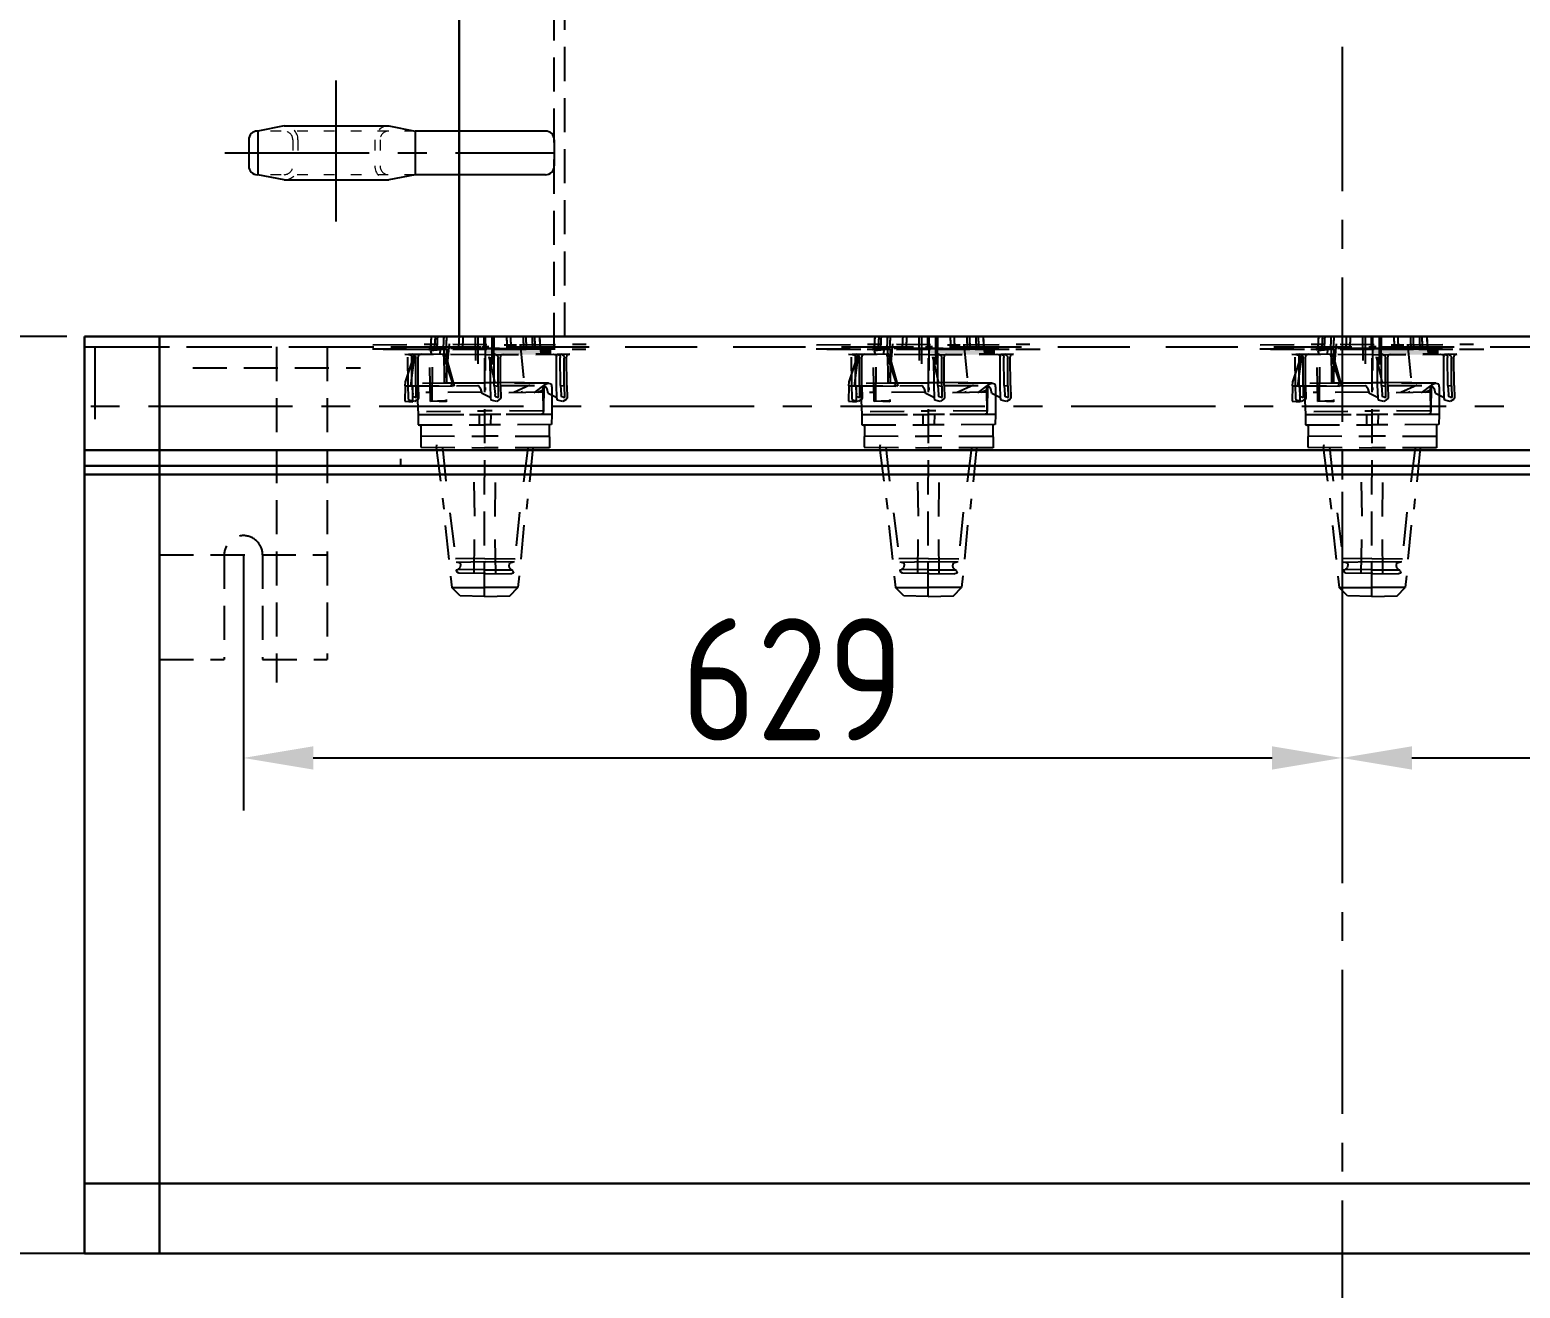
# Model space of a CAD drawing. Header units: millimetres. Extents: x 70841 to 133731, y -170061 to -164340.
# Drawn here: x 118153 to 119006, y -168919 to -168198 of the extents above; entities that cross this region are included whole.
import ezdxf

# ---------------------------------------------------------------- set-up
doc = ezdxf.new("R2010")
doc.units = ezdxf.units.MM
doc.header["$LTSCALE"] = 13
for name, pattern in [('ACAD_ISO03W100', [1.18, 0.47, -0.71]), ('CENTERX2', [101.6, 63.5, -12.7, 12.7, -12.7]), ('DASHED', [0.75, 0.5, -0.25]), ('HIDDEN', [9.525, 6.35, -3.175])]:
    doc.linetypes.add(name, pattern=pattern)
for name, color, linetype in [('1', 4, 'Continuous'), ('粗实线', 4, 'Continuous'), ('细实线', 2, 'Continuous'), ('虚线', 6, 'HIDDEN'), ('铁心虚线', 1, 'DASHED')]:
    doc.layers.add(name, color=color, linetype=linetype)
doc.layers.add('标注、文本', color=3, linetype='Continuous', lineweight=25)
doc.styles.get("Standard").update_dxf_attribs({"font": 'gbenor.shx', "bigfont": 'gbcbig.shx'})
doc.dimstyles.new('1-15', dxfattribs={"dimscale": 20, "dimtxt": 3.5, "dimasz": 2, "dimexe": 1.5, "dimexo": 0.5, "dimgap": 0.5, "dimtad": 1, "dimtoh": 1, "dimdec": 1, "dimdsep": 46, "dimtxsty": 'Standard', "dimcen": 2.5, "dimclrd": 3, "dimclre": 3, "dimclrt": 3, "dimadec": 0, "dimazin": 2, "dimtfac": 1, "dimtdec": 1, "dimtmove": 0, "dimatfit": 2, "dimfxl": 1, "dimarcsym": 0})

# ---------------------------------------------------------------- blocks, each defined once
blk = doc.blocks.new('*D1524')
at = {"layer": 'Defpoints', "color": 0, "transparency": 16777216}
for p in [(118086.6, -168373.74), (118183.94, -168373.74), (118183.94, -168898.74)]:
    blk.add_point(p, dxfattribs=at)
at = {"layer": '标注、文本', "color": 3, "lineweight": -2, "transparency": 16777216}
for p, q in [((118173.94, -168373.74), (118056.6, -168373.74)), ((118086.6, -168858.74), (118086.6, -168413.74)), ((118173.94, -168898.74), (118056.6, -168898.74))]:
    blk.add_line(p, q, dxfattribs=at)
at = {"layer": '标注、文本', "color": 3, "transparency": 16777216}
for points in [[(118079.94, -168413.74), (118093.27, -168413.74), (118086.6, -168373.74)], [(118079.94, -168858.74), (118093.27, -168858.74), (118086.6, -168898.74)]]:
    blk.add_solid(points, dxfattribs=at)
at = {"layer": '标注、文本', "color": 3, "transparency": 16777216, "insert": (118041.6, -168636.24), "char_height": 70, "attachment_point": 5, "rotation": 90}
blk.add_mtext('525', dxfattribs=at)
blk = doc.blocks.new('*D1529')
at = {"layer": 'Defpoints', "color": 0, "transparency": 16777216}
for p in [(118398.44, -167680.74), (117929.84, -168898.74), (118348.44, -168898.74)]:
    blk.add_point(p, dxfattribs=at)
at = {"layer": '标注、文本', "color": 3, "lineweight": -2, "transparency": 16777216}
for p, q in [((118388.44, -167680.74), (117899.84, -167680.74)), ((117929.84, -167720.74), (117929.84, -168858.74)), ((118338.44, -168898.74), (117899.84, -168898.74))]:
    blk.add_line(p, q, dxfattribs=at)
at = {"layer": '标注、文本', "color": 3, "transparency": 16777216}
for points in [[(117923.17, -167720.74), (117936.5, -167720.74), (117929.84, -167680.74)], [(117923.17, -168858.74), (117936.5, -168858.74), (117929.84, -168898.74)]]:
    blk.add_solid(points, dxfattribs=at)
at = {"layer": '标注、文本', "color": 3, "transparency": 16777216, "insert": (117884.84, -168289.74), "char_height": 70, "attachment_point": 5, "rotation": 90}
blk.add_mtext('1218', dxfattribs=at)
blk = doc.blocks.new('*D1531')
at = {"layer": 'Defpoints', "color": 0, "transparency": 16777216}
for p in [(118274.94, -168498.74), (118903.94, -168498.74), (118903.94, -168615.02)]:
    blk.add_point(p, dxfattribs=at)
at = {"layer": '标注、文本', "color": 3, "lineweight": -2, "transparency": 16777216}
for p, q in [((118274.94, -168508.74), (118274.94, -168645.02)), ((118903.94, -168508.74), (118903.94, -168645.02)), ((118314.94, -168615.02), (118863.94, -168615.02))]:
    blk.add_line(p, q, dxfattribs=at)
at = {"layer": '标注、文本', "color": 3, "transparency": 16777216}
for points in [[(118314.94, -168608.36), (118314.94, -168621.69), (118274.94, -168615.02)], [(118863.94, -168608.36), (118863.94, -168621.69), (118903.94, -168615.02)]]:
    blk.add_solid(points, dxfattribs=at)
at = {"layer": '标注、文本', "color": 3, "transparency": 16777216, "insert": (118589.44, -168570.02), "char_height": 70, "attachment_point": 5}
blk.add_mtext('629', dxfattribs=at)
blk = doc.blocks.new('*D1532')
at = {"layer": 'Defpoints', "color": 0, "transparency": 16777216}
for p in [(118903.94, -168452.7), (119532.94, -168498.74), (119532.94, -168615.02)]:
    blk.add_point(p, dxfattribs=at)
at = {"layer": '标注、文本', "color": 3, "lineweight": -2, "transparency": 16777216}
for p, q in [((118903.94, -168462.7), (118903.94, -168645.02)), ((119532.94, -168508.74), (119532.94, -168645.02)), ((118943.94, -168615.02), (119492.94, -168615.02))]:
    blk.add_line(p, q, dxfattribs=at)
at = {"layer": '标注、文本', "color": 3, "transparency": 16777216}
for points in [[(118943.94, -168608.36), (118943.94, -168621.69), (118903.94, -168615.02)], [(119492.94, -168608.36), (119492.94, -168621.69), (119532.94, -168615.02)]]:
    blk.add_solid(points, dxfattribs=at)
at = {"layer": '标注、文本', "color": 3, "transparency": 16777216, "insert": (119218.44, -168570.02), "char_height": 70, "attachment_point": 5}
blk.add_mtext('629', dxfattribs=at)
blk = doc.blocks.new('*D1771')
at = {"layer": 'Defpoints', "color": 0, "transparency": 16777216}
for p in [(117807.18, -167477.74), (118473.94, -167477.74), (118183.94, -168898.74)]:
    blk.add_point(p, dxfattribs=at)
at = {"layer": '标注、文本', "color": 3, "lineweight": -2, "transparency": 16777216}
for p, q in [((118463.94, -167477.74), (117777.18, -167477.74)), ((117807.18, -168858.74), (117807.18, -167517.74)), ((118173.94, -168898.74), (117777.18, -168898.74))]:
    blk.add_line(p, q, dxfattribs=at)
at = {"layer": '标注、文本', "color": 3, "transparency": 16777216}
for points in [[(117800.52, -167517.74), (117813.85, -167517.74), (117807.18, -167477.74)], [(117800.52, -168858.74), (117813.85, -168858.74), (117807.18, -168898.74)]]:
    blk.add_solid(points, dxfattribs=at)
at = {"layer": '标注、文本', "color": 3, "transparency": 16777216, "insert": (117762.18, -168188.24), "char_height": 70, "attachment_point": 5, "rotation": 90}
blk.add_mtext('1421', dxfattribs=at)

msp = doc.modelspace()

# ---------------------------------------------------------------- hatches: boundary and pattern name
at = {"layer": '铁心虚线', "ltscale": 3}
h = msp.add_hatch(color=6, dxfattribs=at)
h.dxf.hatch_style = 2
h.paths.add_polyline_path([(118412.929, -168380.596), (118444.26, -168380.646), (118445.058, -168384.104)])
h = msp.add_hatch(color=6, dxfattribs=at)
h.dxf.hatch_style = 2
h.paths.add_polyline_path([(118412.929, -168380.596), (118413.727, -168384.054), (118445.058, -168384.104)])
h = msp.add_hatch(color=6, dxfattribs=at)
h.dxf.hatch_style = 2
h.paths.add_polyline_path([(118444.26, -168380.646), (118450.112, -168380.752), (118450.75, -168383.518)])
h = msp.add_hatch(color=6, dxfattribs=at)
h.dxf.hatch_style = 2
h.paths.add_polyline_path([(118444.26, -168380.646), (118445.058, -168384.104), (118450.75, -168383.518)])
h = msp.add_hatch(color=6, dxfattribs=at)
h.dxf.hatch_style = 2
h.paths.add_polyline_path([(118450.112, -168380.752), (118450.75, -168383.518), (118450.803, -168380.593)])
h = msp.add_hatch(color=6, dxfattribs=at)
h.dxf.hatch_style = 2
h.paths.add_polyline_path([(118666.929, -168380.596), (118698.26, -168380.646), (118699.058, -168384.104)])
h = msp.add_hatch(color=6, dxfattribs=at)
h.dxf.hatch_style = 2
h.paths.add_polyline_path([(118666.929, -168380.596), (118667.727, -168384.054), (118699.058, -168384.104)])
h = msp.add_hatch(color=6, dxfattribs=at)
h.dxf.hatch_style = 2
h.paths.add_polyline_path([(118698.26, -168380.646), (118704.112, -168380.752), (118704.75, -168383.518)])
h = msp.add_hatch(color=6, dxfattribs=at)
h.dxf.hatch_style = 2
h.paths.add_polyline_path([(118698.26, -168380.646), (118699.058, -168384.104), (118704.75, -168383.518)])
h = msp.add_hatch(color=6, dxfattribs=at)
h.dxf.hatch_style = 2
h.paths.add_polyline_path([(118704.112, -168380.752), (118704.75, -168383.518), (118704.803, -168380.593)])
h = msp.add_hatch(color=6, dxfattribs=at)
h.dxf.hatch_style = 2
h.paths.add_polyline_path([(118920.929, -168380.596), (118952.26, -168380.646), (118953.058, -168384.104)])
h = msp.add_hatch(color=6, dxfattribs=at)
h.dxf.hatch_style = 2
h.paths.add_polyline_path([(118920.929, -168380.596), (118921.727, -168384.054), (118953.058, -168384.104)])
h = msp.add_hatch(color=6, dxfattribs=at)
h.dxf.hatch_style = 2
h.paths.add_polyline_path([(118952.26, -168380.646), (118958.112, -168380.752), (118958.75, -168383.518)])
h = msp.add_hatch(color=6, dxfattribs=at)
h.dxf.hatch_style = 2
h.paths.add_polyline_path([(118952.26, -168380.646), (118953.058, -168384.104), (118958.75, -168383.518)])
h = msp.add_hatch(color=6, dxfattribs=at)
h.dxf.hatch_style = 2
h.paths.add_polyline_path([(118958.112, -168380.752), (118958.75, -168383.518), (118958.803, -168380.593)])

# ---------------------------------------------------------------- linework, layer by layer
at = {"layer": '1', "color": 1, "linetype": 'CENTERX2', "lineweight": -3, "ltscale": 0.1}
for p, q in [((118903.942, -167547.563), (118903.942, -168987.084)), ((118327.951, -168227.281), (118327.951, -168307.974)), ((118264.33, -168268.617), (118452.942, -168268.617)), ((119623.942, -168413.745), (118183.942, -168413.745))]:
    msp.add_line(p, q, dxfattribs=at)
at = {"layer": '标注、文本', "color": 2, "linetype": 'ACAD_ISO03W100', "lineweight": 18}
for p, q in [((118373.2, -168256.117), (118282.959, -168256.117)), ((118303.2, -168261.117), (118303.2, -168276.117)), ((118306.2, -168261.117), (118306.2, -168276.117)), ((118350.2, -168261.117), (118350.2, -168276.117)), ((118353.2, -168261.117), (118353.2, -168276.117)), ((118373.2, -168281.117), (118282.959, -168281.117))]:
    msp.add_line(p, q, dxfattribs=at)
at = {"layer": '标注、文本'}
for p, q in [((118298.2, -168253.117), (118283.2, -168256.117)), ((118283.2, -168256.117), (118283.2, -168281.117)), ((118298.2, -168253.117), (118358.2, -168253.117)), ((118358.2, -168253.117), (118373.2, -168256.117)), ((118447.942, -168256.117), (118373.2, -168256.117)), ((118373.2, -168256.117), (118373.2, -168281.117)), ((118277.959, -168261.117), (118277.959, -168276.117)), ((118452.942, -168261.117), (118452.942, -168276.117)), ((118298.2, -168284.117), (118283.2, -168281.117)), ((118298.2, -168284.117), (118358.2, -168284.117)), ((118373.2, -168281.117), (118358.2, -168284.117)), ((118447.942, -168281.117), (118373.2, -168281.117))]:
    msp.add_line(p, q, dxfattribs=at)
for centre, start, end in [((118282.959, -168261.117), 90, 180), ((118447.942, -168261.117), 0, 90), ((118282.959, -168276.117), 180, 270), ((118447.942, -168276.117), 270, 0)]:
    msp.add_arc(centre, 5, start, end, dxfattribs=at)
at = {"layer": '标注、文本', "color": 2, "linetype": 'ACAD_ISO03W100', "lineweight": 18}
for centre, radius, start, end in [((118298.2, -168261.117), 8, 0, 90), ((118298.2, -168261.117), 5, 0, 90), ((118358.2, -168261.117), 8, 90, 180), ((118358.2, -168261.117), 5, 90, 180), ((118298.2, -168276.117), 5, 270, 0), ((118298.2, -168276.117), 8, 270, 0), ((118358.2, -168276.117), 8, 180, 270), ((118358.2, -168276.117), 5, 180, 270)]:
    msp.add_arc(centre, radius, start, end, dxfattribs=at)
at = {"layer": '粗实线', "lineweight": 30}
for p, q in [((118398.442, -167680.745), (118398.442, -168373.745)), ((118183.942, -168373.745), (119623.942, -168373.745)), ((118183.942, -168373.745), (118183.942, -168438.745)), ((118183.942, -168373.745), (118183.942, -168898.745)), ((118226.942, -168373.745), (118226.942, -168898.745)), ((118183.942, -168438.745), (119623.942, -168438.745)), ((118183.942, -168858.745), (119623.942, -168858.745)), ((118183.942, -168898.745), (119623.942, -168898.745))]:
    msp.add_line(p, q, dxfattribs=at)
at = {"layer": '细实线', "color": 4, "lineweight": 30}
for p, q in [((118183.942, -168447.701), (119623.942, -168447.701)), ((118183.942, -168452.701), (119623.942, -168452.701))]:
    msp.add_line(p, q, dxfattribs=at)
at = {"layer": '虚线', "ltscale": 0.5}
for p, q in [((118183.942, -168379.745), (119623.942, -168379.745)), ((118189.942, -168379.745), (118189.942, -168438.745))]:
    msp.add_line(p, q, dxfattribs=at)
at = {"layer": '铁心虚线', "color": 6, "ltscale": 3}
for p, q in [((118452.942, -168379.745), (118452.942, -167737.745)), ((118458.942, -168373.745), (118458.942, -167737.745)), ((118412.942, -168522.625), (118413.258, -168373.745)), ((118666.942, -168522.625), (118667.258, -168373.745)), ((118920.942, -168522.625), (118921.258, -168373.745)), ((118183.942, -168379.745), (118392.794, -168379.745)), ((118226.942, -168379.745), (118226.942, -168558.745)), ((118293.942, -168379.745), (118293.942, -168571.745)), ((118322.942, -168379.745), (118322.942, -168558.745)), ((118245.942, -168391.745), (118341.942, -168391.745)), ((118364.902, -168443.701), (118364.902, -168447.701)), ((118226.942, -168498.745), (118322.942, -168498.745)), ((118263.942, -168498.745), (118263.942, -168558.745)), ((118274.942, -168498.745), (118274.942, -168558.745)), ((118285.942, -168498.745), (118285.942, -168558.745)), ((118226.942, -168558.745), (118263.942, -168558.745)), ((118285.942, -168558.745), (118322.942, -168558.745))]:
    msp.add_line(p, q, dxfattribs=at)
for points in [[(118382.42, -168373.745), (118382.129, -168379.695)], [(118392.661, -168377.992), (118390.536, -168400.333)], [(118407.982, -168387.565), (118407.823, -168373.745)], [(118409.118, -168373.745), (118409.153, -168389.48)], [(118417.203, -168373.745), (118417.238, -168389.798)], [(118418.302, -168388.096), (118418.459, -168373.745)], [(118433.461, -168378.041), (118435.644, -168400.116)], [(118444.4, -168373.745), (118444.792, -168379.795)], [(118636.42, -168373.745), (118636.129, -168379.695)], [(118646.661, -168377.992), (118644.536, -168400.333)], [(118661.982, -168387.565), (118661.823, -168373.745)], [(118663.118, -168373.745), (118663.153, -168389.48)], [(118671.203, -168373.745), (118671.238, -168389.798)], [(118672.302, -168388.096), (118672.459, -168373.745)], [(118687.461, -168378.041), (118689.644, -168400.116)], [(118698.4, -168373.745), (118698.792, -168379.795)], [(118890.42, -168373.745), (118890.129, -168379.695)], [(118900.661, -168377.992), (118898.536, -168400.333)], [(118915.982, -168387.565), (118915.823, -168373.745)], [(118917.118, -168373.745), (118917.153, -168389.48)], [(118925.203, -168373.745), (118925.238, -168389.798)], [(118926.302, -168388.096), (118926.459, -168373.745)], [(118941.461, -168378.041), (118943.644, -168400.116)], [(118952.4, -168373.745), (118952.792, -168379.795)], [(118354.951, -168380.913), (118392.134, -168381.069)], [(118367.293, -168383.89), (118369.527, -168384.103), (118371.07, -168384.475), (118371.389, -168385.858)], [(118367.609, -168401.985), (118367.821, -168399.75), (118372.927, -168384.004)], [(118376.761, -168383.89), (118369.527, -168384.103)], [(118413.035, -168384.213), (118372.927, -168384.004), (118370.535, -168402.038)], [(118370.951, -168380.913), (118408.134, -168381.069)], [(118371.602, -168383.624), (118373.304, -168384.688), (118373.623, -168386.071)], [(118375.006, -168385.752), (118375.378, -168384.209), (118376.761, -168383.89)], [(118412.929, -168380.596), (118381.597, -168380.546), (118382.129, -168379.695), (118413.46, -168379.745)], [(118387.613, -168383.569), (118387.826, -168381.335), (118382.134, -168381.921), (118382.613, -168383.995)], [(118389.156, -168383.942), (118394.211, -168399.527), (118393.998, -168401.761)], [(118390.539, -168383.622), (118395.062, -168400.059), (118395.541, -168402.134), (118393.307, -168401.921)], [(118412.929, -168380.596), (118444.26, -168380.646), (118444.792, -168379.795), (118413.46, -168379.745)], [(118413.035, -168384.213), (118450.75, -168383.518), (118450.803, -168380.593), (118412.929, -168380.596)], [(118413.035, -168384.213), (118452.293, -168383.89), (118453.835, -168384.263), (118454.155, -168385.646)], [(118416.652, -168384.107), (118418.195, -168384.479), (118418.514, -168385.862)], [(118417.397, -168381.021), (118445.803, -168381.019)], [(118418.727, -168383.628), (118420.429, -168384.691), (118420.749, -168386.074)], [(118422.132, -168385.755), (118422.504, -168384.212), (118423.887, -168383.893)], [(118452.293, -168383.89), (118454.527, -168384.103), (118456.07, -168384.475), (118456.389, -168385.858)], [(118461.761, -168383.89), (118454.527, -168384.103)], [(118456.602, -168383.624), (118458.304, -168384.688), (118458.623, -168386.071)], [(118460.006, -168385.752), (118460.378, -168384.209), (118461.761, -168383.89)], [(118608.951, -168380.913), (118646.134, -168381.069)], [(118621.293, -168383.89), (118623.527, -168384.103), (118625.07, -168384.475), (118625.389, -168385.858)], [(118621.609, -168401.985), (118621.821, -168399.75), (118626.927, -168384.004)], [(118630.761, -168383.89), (118623.527, -168384.103)], [(118667.035, -168384.213), (118626.927, -168384.004), (118624.535, -168402.038)], [(118625.602, -168383.624), (118627.304, -168384.688), (118627.623, -168386.071)], [(118629.006, -168385.752), (118629.378, -168384.209), (118630.761, -168383.89)], [(118666.929, -168380.596), (118635.597, -168380.546), (118636.129, -168379.695), (118667.46, -168379.745)], [(118641.613, -168383.569), (118641.826, -168381.335), (118636.134, -168381.921), (118636.613, -168383.995)], [(118643.156, -168383.942), (118648.211, -168399.527), (118647.998, -168401.761)], [(118644.539, -168383.622), (118649.062, -168400.059), (118649.541, -168402.134), (118647.307, -168401.921)], [(118666.929, -168380.596), (118698.26, -168380.646), (118698.792, -168379.795), (118667.46, -168379.745)], [(118667.035, -168384.213), (118704.75, -168383.518), (118704.803, -168380.593), (118666.929, -168380.596)], [(118667.035, -168384.213), (118706.293, -168383.89), (118707.835, -168384.263), (118708.155, -168385.646)], [(118670.652, -168384.107), (118672.195, -168384.479), (118672.514, -168385.862)], [(118671.397, -168381.021), (118699.803, -168381.019)], [(118672.727, -168383.628), (118674.429, -168384.691), (118674.749, -168386.074)], [(118676.132, -168385.755), (118676.504, -168384.212), (118677.887, -168383.893)], [(118693.951, -168380.913), (118731.134, -168381.069)], [(118706.293, -168383.89), (118708.527, -168384.103), (118710.07, -168384.475), (118710.389, -168385.858)], [(118715.761, -168383.89), (118708.527, -168384.103)], [(118710.602, -168383.624), (118712.304, -168384.688), (118712.623, -168386.071)], [(118714.006, -168385.752), (118714.378, -168384.209), (118715.761, -168383.89)], [(118862.951, -168380.913), (118900.134, -168381.069)], [(118875.293, -168383.89), (118877.527, -168384.103), (118879.07, -168384.475), (118879.389, -168385.858)], [(118875.609, -168401.985), (118875.821, -168399.75), (118880.927, -168384.004)], [(118884.761, -168383.89), (118877.527, -168384.103)], [(118921.035, -168384.213), (118880.927, -168384.004), (118878.535, -168402.038)], [(118879.602, -168383.624), (118881.304, -168384.688), (118881.623, -168386.071)], [(118883.006, -168385.752), (118883.378, -168384.209), (118884.761, -168383.89)], [(118920.929, -168380.596), (118889.597, -168380.546), (118890.129, -168379.695), (118921.46, -168379.745)], [(118895.613, -168383.569), (118895.826, -168381.335), (118890.134, -168381.921), (118890.613, -168383.995)], [(118897.156, -168383.942), (118902.211, -168399.527), (118901.998, -168401.761)], [(118898.539, -168383.622), (118903.062, -168400.059), (118903.541, -168402.134), (118901.307, -168401.921)], [(118920.929, -168380.596), (118952.26, -168380.646), (118952.792, -168379.795), (118921.46, -168379.745)], [(118921.035, -168384.213), (118958.75, -168383.518), (118958.803, -168380.593), (118920.929, -168380.596)], [(118921.035, -168384.213), (118960.293, -168383.89), (118961.835, -168384.263), (118962.155, -168385.646)], [(118924.652, -168384.107), (118926.195, -168384.479), (118926.514, -168385.862)], [(118925.397, -168381.021), (118953.803, -168381.019)], [(118926.727, -168383.628), (118928.429, -168384.691), (118928.749, -168386.074)], [(118930.132, -168385.755), (118930.504, -168384.212), (118931.887, -168383.893)], [(118947.951, -168380.913), (118985.134, -168381.069)], [(118960.293, -168383.89), (118962.527, -168384.103), (118964.07, -168384.475), (118964.389, -168385.858)], [(118969.761, -168383.89), (118962.527, -168384.103)], [(118964.602, -168383.624), (118966.304, -168384.688), (118966.623, -168386.071)], [(118968.006, -168385.752), (118968.378, -168384.209), (118969.761, -168383.89)], [(118367.609, -168401.985), (118367.45, -168410.762), (118371.918, -168411.187), (118371.918, -168401.718)], [(118367.609, -168401.985), (118409.101, -168401.874), (118409.952, -168402.406), (118410.963, -168403.63)], [(118374.311, -168402.622), (118375.058, -168418.474), (118374.952, -168424.326), (118412.826, -168424.322)], [(118375.061, -168401.763), (118375.274, -168408.998)], [(118390.536, -168400.333), (118413.09, -168400.225)], [(118416.548, -168408.895), (118411.601, -168406.396), (118410.963, -168403.63)], [(118446.443, -168402.722), (118447.507, -168401.02), (118449.581, -168400.541), (118451.124, -168400.913), (118451.603, -168402.987), (118451.498, -168418.307), (118451.392, -168424.159), (118412.826, -168424.322)], [(118422.186, -168401.767), (118446.975, -168401.871), (118446.71, -168416.499), (118446.338, -168418.042), (118444.955, -168418.361), (118412.932, -168418.471)], [(118418.569, -168401.873), (118420.803, -168402.086)], [(118418.569, -168401.873), (118420.803, -168402.086)], [(118422.186, -168401.767), (118446.975, -168401.871), (118447.826, -168402.403), (118448.837, -168403.626)], [(118422.186, -168401.767), (118422.4, -168409.001)], [(118446.762, -168404.105), (118446.975, -168401.871), (118446.39, -168405.648), (118422.453, -168406.075)], [(118454.423, -168408.892), (118449.476, -168406.392), (118448.837, -168403.626)], [(118460.061, -168401.763), (118460.274, -168408.998)], [(118621.609, -168401.985), (118621.45, -168410.762), (118625.918, -168411.187), (118625.918, -168401.718)], [(118621.609, -168401.985), (118663.101, -168401.874), (118663.952, -168402.406), (118664.963, -168403.63)], [(118628.311, -168402.622), (118629.058, -168418.474), (118628.952, -168424.326), (118666.826, -168424.322)], [(118629.061, -168401.763), (118629.274, -168408.998)], [(118644.536, -168400.333), (118667.09, -168400.225)], [(118670.548, -168408.895), (118665.601, -168406.396), (118664.963, -168403.63)], [(118700.443, -168402.722), (118701.507, -168401.02), (118703.581, -168400.541), (118705.124, -168400.913), (118705.603, -168402.987), (118705.498, -168418.307), (118705.392, -168424.159), (118666.826, -168424.322)], [(118676.186, -168401.767), (118700.975, -168401.871), (118700.71, -168416.499), (118700.338, -168418.042), (118698.955, -168418.361), (118666.932, -168418.471)], [(118672.569, -168401.873), (118674.803, -168402.086)], [(118672.569, -168401.873), (118674.803, -168402.086)], [(118676.186, -168401.767), (118700.975, -168401.871), (118701.826, -168402.403), (118702.837, -168403.626)], [(118676.186, -168401.767), (118676.4, -168409.001)], [(118700.762, -168404.105), (118700.975, -168401.871), (118700.39, -168405.648), (118676.453, -168406.075)], [(118708.423, -168408.892), (118703.476, -168406.392), (118702.837, -168403.626)], [(118714.061, -168401.763), (118714.274, -168408.998)], [(118875.609, -168401.985), (118875.45, -168410.762), (118879.918, -168411.187), (118879.918, -168401.718)], [(118875.609, -168401.985), (118917.101, -168401.874), (118917.952, -168402.406), (118918.963, -168403.63)], [(118882.311, -168402.622), (118883.058, -168418.474), (118882.952, -168424.326), (118920.826, -168424.322)], [(118883.061, -168401.763), (118883.274, -168408.998)], [(118898.536, -168400.333), (118921.09, -168400.225)], [(118924.548, -168408.895), (118919.601, -168406.396), (118918.963, -168403.63)], [(118954.443, -168402.722), (118955.507, -168401.02), (118957.581, -168400.541), (118959.124, -168400.913), (118959.603, -168402.987), (118959.498, -168418.307), (118959.392, -168424.159), (118920.826, -168424.322)], [(118930.186, -168401.767), (118954.975, -168401.871), (118954.71, -168416.499), (118954.338, -168418.042), (118952.955, -168418.361), (118920.932, -168418.471)], [(118926.569, -168401.873), (118928.803, -168402.086)], [(118926.569, -168401.873), (118928.803, -168402.086)], [(118930.186, -168401.767), (118954.975, -168401.871), (118955.826, -168402.403), (118956.837, -168403.626)], [(118930.186, -168401.767), (118930.4, -168409.001)], [(118954.762, -168404.105), (118954.975, -168401.871), (118954.39, -168405.648), (118930.453, -168406.075)], [(118962.423, -168408.892), (118957.476, -168406.392), (118956.837, -168403.626)], [(118968.061, -168401.763), (118968.274, -168408.998)], [(118372.828, -168411.019), (118371.285, -168410.647), (118369.742, -168410.275), (118369.423, -168408.892)], [(118373.732, -168408.625), (118372.189, -168408.253), (118371.87, -168406.87)], [(118375.274, -168408.998), (118374.742, -168409.849), (118372.828, -168411.019)], [(118411.441, -168405.704), (118379.418, -168405.813)], [(118419.953, -168411.023), (118418.41, -168410.651), (118416.868, -168410.278), (118416.548, -168408.895)], [(118420.857, -168408.629), (118419.314, -168408.257), (118418.995, -168406.874)], [(118422.4, -168409.001), (118421.176, -168410.012), (118419.953, -168411.023)], [(118457.828, -168411.019), (118456.285, -168410.647), (118454.742, -168410.275), (118454.423, -168408.892)], [(118458.732, -168408.625), (118457.189, -168408.253), (118456.87, -168406.87)], [(118460.274, -168408.998), (118459.742, -168409.849), (118457.828, -168411.019)], [(118626.828, -168411.019), (118625.285, -168410.647), (118623.742, -168410.275), (118623.423, -168408.892)], [(118627.732, -168408.625), (118626.189, -168408.253), (118625.87, -168406.87)], [(118629.274, -168408.998), (118628.742, -168409.849), (118626.828, -168411.019)], [(118665.441, -168405.704), (118633.418, -168405.813)], [(118673.953, -168411.023), (118672.41, -168410.651), (118670.868, -168410.278), (118670.548, -168408.895)], [(118674.857, -168408.629), (118673.314, -168408.257), (118672.995, -168406.874)], [(118676.4, -168409.001), (118675.176, -168410.012), (118673.953, -168411.023)], [(118711.828, -168411.019), (118710.285, -168410.647), (118708.742, -168410.275), (118708.423, -168408.892)], [(118712.732, -168408.625), (118711.189, -168408.253), (118710.87, -168406.87)], [(118714.274, -168408.998), (118713.742, -168409.849), (118711.828, -168411.019)], [(118880.828, -168411.019), (118879.285, -168410.647), (118877.742, -168410.275), (118877.423, -168408.892)], [(118881.732, -168408.625), (118880.189, -168408.253), (118879.87, -168406.87)], [(118883.274, -168408.998), (118882.742, -168409.849), (118880.828, -168411.019)], [(118919.441, -168405.704), (118887.418, -168405.813)], [(118927.953, -168411.023), (118926.41, -168410.651), (118924.868, -168410.278), (118924.548, -168408.895)], [(118928.857, -168408.629), (118927.314, -168408.257), (118926.995, -168406.874)], [(118930.4, -168409.001), (118929.176, -168410.012), (118927.953, -168411.023)], [(118965.828, -168411.019), (118964.285, -168410.647), (118962.742, -168410.275), (118962.423, -168408.892)], [(118966.732, -168408.625), (118965.189, -168408.253), (118964.87, -168406.87)], [(118968.274, -168408.998), (118967.742, -168409.849), (118965.828, -168411.019)], [(118374.952, -168424.326), (118376.494, -168424.698), (118376.442, -168437.092), (118412.934, -168437.408)], [(118450.009, -168424.478), (118450.117, -168437.564), (118412.934, -168437.408)], [(118628.952, -168424.326), (118630.494, -168424.698), (118630.442, -168437.092), (118666.934, -168437.408)], [(118704.009, -168424.478), (118704.117, -168437.564), (118666.934, -168437.408)], [(118882.952, -168424.326), (118884.494, -168424.698), (118884.442, -168437.092), (118920.934, -168437.408)], [(118958.009, -168424.478), (118958.117, -168437.564), (118920.934, -168437.408)], [(118376.389, -168430.549), (118412.88, -168430.865)], [(118385.592, -168435.708), (118385.22, -168437.251), (118389.744, -168472.625)], [(118440.648, -168437.565), (118437.087, -168472.62)], [(118630.389, -168430.549), (118666.88, -168430.865)], [(118639.592, -168435.708), (118639.22, -168437.251), (118643.744, -168472.625)], [(118694.648, -168437.565), (118691.087, -168472.62)], [(118884.389, -168430.549), (118920.88, -168430.865)], [(118893.592, -168435.708), (118893.22, -168437.251), (118897.744, -168472.625)], [(118948.648, -168437.565), (118945.087, -168472.62)], [(118407.405, -168476.56), (118406.978, -168452.622)], [(118419.108, -168476.771), (118419.372, -168452.674)], [(118661.405, -168476.56), (118660.978, -168452.622)], [(118673.108, -168476.771), (118673.372, -168452.674)], [(118915.405, -168476.56), (118914.978, -168452.622)], [(118927.108, -168476.771), (118927.372, -168452.674)], [(118393.149, -168474.752), (118396.769, -168503.051)], [(118433.098, -168474.27), (118430.175, -168502.623)], [(118647.149, -168474.752), (118650.769, -168503.051)], [(118687.098, -168474.27), (118684.175, -168502.623)], [(118901.149, -168474.752), (118904.769, -168503.051)], [(118941.098, -168474.27), (118938.175, -168502.623)], [(118390.437, -168481.934), (118394.27, -168517.467), (118413.207, -168517.466)], [(118406.983, -168509.434), (118407.247, -168485.337)], [(118435.546, -168481.717), (118432.145, -168517.464), (118413.207, -168517.466)], [(118419.377, -168509.486), (118418.949, -168485.548)], [(118644.437, -168481.934), (118648.27, -168517.467), (118667.207, -168517.466)], [(118660.983, -168509.434), (118661.247, -168485.337)], [(118689.546, -168481.717), (118686.145, -168517.464), (118667.207, -168517.466)], [(118673.377, -168509.486), (118672.949, -168485.548)], [(118898.437, -168481.934), (118902.27, -168517.467), (118921.207, -168517.466)], [(118914.983, -168509.434), (118915.247, -168485.337)], [(118943.546, -168481.717), (118940.145, -168517.464), (118921.207, -168517.466)], [(118927.377, -168509.486), (118926.949, -168485.548)], [(118397.195, -168508.052), (118397.035, -168507.36), (118397.727, -168507.2)], [(118397.46, -168502.892), (118399.003, -168503.264), (118399.322, -168504.647), (118398.95, -168506.19), (118397.727, -168507.2)], [(118428.367, -168507.41), (118427.356, -168506.187), (118427.037, -168504.804), (118427.409, -168503.261), (118429.484, -168502.782)], [(118651.195, -168508.052), (118651.035, -168507.36), (118651.727, -168507.2)], [(118651.46, -168502.892), (118653.003, -168503.264), (118653.322, -168504.647), (118652.95, -168506.19), (118651.727, -168507.2)], [(118682.367, -168507.41), (118681.356, -168506.187), (118681.037, -168504.804), (118681.409, -168503.261), (118683.484, -168502.782)], [(118905.195, -168508.052), (118905.035, -168507.36), (118905.727, -168507.2)], [(118905.46, -168502.892), (118907.003, -168503.264), (118907.322, -168504.647), (118906.95, -168506.19), (118905.727, -168507.2)], [(118936.367, -168507.41), (118935.356, -168506.187), (118935.037, -168504.804), (118935.409, -168503.261), (118937.484, -168502.782)], [(118413.526, -168509.38), (118398.206, -168509.275), (118397.355, -168508.743), (118397.195, -168508.052)], [(118429.378, -168508.634), (118429.537, -168509.325), (118428.154, -168509.645)], [(118428.367, -168507.41), (118429.218, -168507.942), (118429.378, -168508.634)], [(118667.526, -168509.38), (118652.206, -168509.275), (118651.355, -168508.743), (118651.195, -168508.052)], [(118683.378, -168508.634), (118683.537, -168509.325), (118682.154, -168509.645)], [(118682.367, -168507.41), (118683.218, -168507.942), (118683.378, -168508.634)], [(118921.526, -168509.38), (118906.206, -168509.275), (118905.355, -168508.743), (118905.195, -168508.052)], [(118937.378, -168508.634), (118937.537, -168509.325), (118936.154, -168509.645)], [(118936.367, -168507.41), (118937.218, -168507.942), (118937.378, -168508.634)], [(118412.942, -168522.625), (118399.005, -168522.201), (118394.27, -168517.467)], [(118412.942, -168522.625), (118427.411, -168522.199), (118432.145, -168517.464)], [(118666.942, -168522.625), (118653.005, -168522.201), (118648.27, -168517.467)], [(118666.942, -168522.625), (118681.411, -168522.199), (118686.145, -168517.464)], [(118920.942, -168522.625), (118907.005, -168522.201), (118902.27, -168517.467)], [(118920.942, -168522.625), (118935.411, -168522.199), (118940.145, -168517.464)]]:
    msp.add_lwpolyline(points, dxfattribs=at)
for points in [[(118389.683, -168380.864), (118390.005, -168410.653), (118382.079, -168411.026), (118381.597, -168380.546)], [(118391.283, -168380.537), (118391.073, -168411.177), (118382.988, -168410.859), (118383.357, -168380.91)], [(118643.683, -168380.864), (118644.005, -168410.653), (118636.079, -168411.026), (118635.597, -168380.546)], [(118645.283, -168380.537), (118645.073, -168411.177), (118636.988, -168410.859), (118637.357, -168380.91)], [(118897.683, -168380.864), (118898.005, -168410.653), (118890.079, -168411.026), (118889.597, -168380.546)], [(118899.283, -168380.537), (118899.073, -168411.177), (118890.988, -168410.859), (118891.357, -168380.91)]]:
    msp.add_lwpolyline(points, close=True, dxfattribs=at)
msp.add_arc((118274.942, -168498.745), 11, 0, 180, dxfattribs=at)
for points in [[(118349.095, -168378.581), (118349.095, -168378.581), (118386.118, -168378.045), (118386.118, -168378.045)], [(118382.42, -168373.745), (118382.245, -168377.321), (118382.129, -168379.695), (118382.129, -168379.695)], [(118384.74, -168373.745), (118384.514, -168377.445), (118384.363, -168379.907), (118384.363, -168379.907)], [(118386.032, -168373.745), (118385.86, -168377.262), (118385.746, -168379.588), (118385.746, -168379.588)], [(118389.644, -168373.745), (118389.475, -168377.202), (118389.363, -168379.481), (118389.363, -168379.481)], [(118391.28, -168373.745), (118391.055, -168377.415), (118390.906, -168379.853), (118390.906, -168379.853)], [(118394.895, -168378.204), (118394.895, -168378.204), (118431.387, -168378.52), (118431.387, -168378.52)], [(118398.429, -168373.745), (118398.255, -168377.291), (118398.14, -168379.64), (118398.14, -168379.64)], [(118400.644, -168373.745), (118400.482, -168377.414), (118400.375, -168379.853), (118400.375, -168379.853)], [(118412.769, -168379.905), (118412.769, -168379.905), (118412.769, -168377.151), (118412.768, -168373.745)], [(118413.307, -168373.745), (118413.322, -168383.01), (118413.356, -168404.534), (118413.356, -168404.534)], [(118413.46, -168379.745), (118413.46, -168379.745), (118413.46, -168377.077), (118413.46, -168373.745)], [(118425.57, -168373.745), (118425.741, -168377.382), (118425.855, -168379.797), (118425.855, -168379.797)], [(118427.794, -168373.745), (118427.971, -168377.5), (118428.089, -168380.01), (118428.089, -168380.01)], [(118434.095, -168378.581), (118434.095, -168378.581), (118471.118, -168378.045), (118471.118, -168378.045)], [(118435.038, -168373.745), (118435.21, -168377.382), (118435.323, -168379.796), (118435.323, -168379.796)], [(118436.564, -168373.745), (118436.745, -168377.588), (118436.866, -168380.168), (118436.866, -168380.168)], [(118440.186, -168373.745), (118440.364, -168377.529), (118440.483, -168380.062), (118440.483, -168380.062)], [(118441.584, -168373.745), (118441.754, -168377.352), (118441.866, -168379.742), (118441.866, -168379.742)], [(118444.4, -168373.745), (118444.636, -168377.38), (118444.792, -168379.795), (118444.792, -168379.795)], [(118603.095, -168378.581), (118603.095, -168378.581), (118640.118, -168378.045), (118640.118, -168378.045)], [(118636.42, -168373.745), (118636.245, -168377.321), (118636.129, -168379.695), (118636.129, -168379.695)], [(118638.74, -168373.745), (118638.514, -168377.445), (118638.363, -168379.907), (118638.363, -168379.907)], [(118640.032, -168373.745), (118639.86, -168377.262), (118639.746, -168379.588), (118639.746, -168379.588)], [(118643.644, -168373.745), (118643.475, -168377.202), (118643.363, -168379.481), (118643.363, -168379.481)], [(118645.28, -168373.745), (118645.055, -168377.415), (118644.906, -168379.853), (118644.906, -168379.853)], [(118648.895, -168378.204), (118648.895, -168378.204), (118685.387, -168378.52), (118685.387, -168378.52)], [(118652.429, -168373.745), (118652.255, -168377.291), (118652.14, -168379.64), (118652.14, -168379.64)], [(118654.644, -168373.745), (118654.482, -168377.414), (118654.375, -168379.853), (118654.375, -168379.853)], [(118666.769, -168379.905), (118666.769, -168379.905), (118666.769, -168377.151), (118666.768, -168373.745)], [(118667.307, -168373.745), (118667.322, -168383.01), (118667.356, -168404.534), (118667.356, -168404.534)], [(118667.46, -168379.745), (118667.46, -168379.745), (118667.46, -168377.077), (118667.46, -168373.745)], [(118679.57, -168373.745), (118679.741, -168377.382), (118679.855, -168379.797), (118679.855, -168379.797)], [(118681.794, -168373.745), (118681.971, -168377.5), (118682.089, -168380.01), (118682.089, -168380.01)], [(118688.095, -168378.581), (118688.095, -168378.581), (118725.118, -168378.045), (118725.118, -168378.045)], [(118689.038, -168373.745), (118689.21, -168377.382), (118689.323, -168379.796), (118689.323, -168379.796)], [(118690.564, -168373.745), (118690.745, -168377.588), (118690.866, -168380.168), (118690.866, -168380.168)], [(118694.186, -168373.745), (118694.364, -168377.529), (118694.483, -168380.062), (118694.483, -168380.062)], [(118695.584, -168373.745), (118695.754, -168377.352), (118695.866, -168379.742), (118695.866, -168379.742)], [(118698.4, -168373.745), (118698.636, -168377.38), (118698.792, -168379.795), (118698.792, -168379.795)], [(118857.095, -168378.581), (118857.095, -168378.581), (118894.118, -168378.045), (118894.118, -168378.045)], [(118890.42, -168373.745), (118890.245, -168377.321), (118890.129, -168379.695), (118890.129, -168379.695)], [(118892.74, -168373.745), (118892.514, -168377.445), (118892.363, -168379.907), (118892.363, -168379.907)], [(118894.032, -168373.745), (118893.86, -168377.262), (118893.746, -168379.588), (118893.746, -168379.588)], [(118897.644, -168373.745), (118897.475, -168377.202), (118897.363, -168379.481), (118897.363, -168379.481)], [(118899.28, -168373.745), (118899.055, -168377.415), (118898.906, -168379.853), (118898.906, -168379.853)], [(118902.895, -168378.204), (118902.895, -168378.204), (118939.387, -168378.52), (118939.387, -168378.52)], [(118906.429, -168373.745), (118906.255, -168377.291), (118906.14, -168379.64), (118906.14, -168379.64)], [(118908.644, -168373.745), (118908.482, -168377.414), (118908.375, -168379.853), (118908.375, -168379.853)], [(118920.769, -168379.905), (118920.769, -168379.905), (118920.769, -168377.151), (118920.768, -168373.745)], [(118921.307, -168373.745), (118921.322, -168383.01), (118921.356, -168404.534), (118921.356, -168404.534)], [(118921.46, -168379.745), (118921.46, -168379.745), (118921.46, -168377.077), (118921.46, -168373.745)], [(118933.57, -168373.745), (118933.741, -168377.382), (118933.855, -168379.797), (118933.855, -168379.797)], [(118935.794, -168373.745), (118935.971, -168377.5), (118936.089, -168380.01), (118936.089, -168380.01)], [(118942.095, -168378.581), (118942.095, -168378.581), (118979.118, -168378.045), (118979.118, -168378.045)], [(118943.038, -168373.745), (118943.21, -168377.382), (118943.323, -168379.796), (118943.323, -168379.796)], [(118944.564, -168373.745), (118944.745, -168377.588), (118944.866, -168380.168), (118944.866, -168380.168)], [(118948.186, -168373.745), (118948.364, -168377.529), (118948.483, -168380.062), (118948.483, -168380.062)], [(118949.584, -168373.745), (118949.754, -168377.352), (118949.866, -168379.742), (118949.866, -168379.742)], [(118952.4, -168373.745), (118952.636, -168377.38), (118952.792, -168379.795), (118952.792, -168379.795)], [(118348.882, -168380.815), (118348.882, -168380.815), (118386.065, -168380.971), (118386.065, -168380.971)], [(118369.209, -168401.657), (118369.209, -168401.657), (118369.155, -168385.646), (118369.155, -168385.646)], [(118371.444, -168401.87), (118371.444, -168401.87), (118371.389, -168385.858), (118371.389, -168385.858)], [(118373.678, -168402.082), (118373.678, -168402.082), (118373.623, -168386.071), (118373.623, -168386.071)], [(118375.061, -168401.763), (118375.061, -168401.763), (118375.006, -168385.752), (118375.006, -168385.752)], [(118376.761, -168383.89), (118376.761, -168383.89), (118390.539, -168383.622), (118390.539, -168383.622)], [(118394.842, -168381.13), (118394.842, -168381.13), (118431.174, -168380.754), (118431.174, -168380.754)], [(118415.429, -168385.117), (118415.429, -168385.117), (118418.941, -168400.331), (118418.941, -168400.331)], [(118416.335, -168401.661), (118416.335, -168401.661), (118416.28, -168385.649), (118416.28, -168385.649)], [(118418.569, -168401.873), (118418.569, -168401.873), (118418.514, -168385.862), (118418.514, -168385.862)], [(118420.803, -168402.086), (118420.803, -168402.086), (118420.749, -168386.074), (118420.749, -168386.074)], [(118422.186, -168401.767), (118422.186, -168401.767), (118422.132, -168385.755), (118422.132, -168385.755)], [(118433.882, -168380.815), (118433.882, -168380.815), (118471.065, -168380.971), (118471.065, -168380.971)], [(118454.209, -168401.657), (118454.209, -168401.657), (118454.155, -168385.646), (118454.155, -168385.646)], [(118456.444, -168401.87), (118456.444, -168401.87), (118456.389, -168385.858), (118456.389, -168385.858)], [(118458.678, -168402.082), (118458.678, -168402.082), (118458.623, -168386.071), (118458.623, -168386.071)], [(118460.061, -168401.763), (118460.061, -168401.763), (118460.006, -168385.752), (118460.006, -168385.752)], [(118602.882, -168380.815), (118602.882, -168380.815), (118640.065, -168380.971), (118640.065, -168380.971)], [(118623.209, -168401.657), (118623.209, -168401.657), (118623.155, -168385.646), (118623.155, -168385.646)], [(118625.444, -168401.87), (118625.444, -168401.87), (118625.389, -168385.858), (118625.389, -168385.858)], [(118627.678, -168402.082), (118627.678, -168402.082), (118627.623, -168386.071), (118627.623, -168386.071)], [(118629.061, -168401.763), (118629.061, -168401.763), (118629.006, -168385.752), (118629.006, -168385.752)], [(118630.761, -168383.89), (118630.761, -168383.89), (118644.539, -168383.622), (118644.539, -168383.622)], [(118648.842, -168381.13), (118648.842, -168381.13), (118685.174, -168380.754), (118685.174, -168380.754)], [(118669.429, -168385.117), (118669.429, -168385.117), (118672.941, -168400.331), (118672.941, -168400.331)], [(118670.335, -168401.661), (118670.335, -168401.661), (118670.28, -168385.649), (118670.28, -168385.649)], [(118672.569, -168401.873), (118672.569, -168401.873), (118672.514, -168385.862), (118672.514, -168385.862)], [(118674.803, -168402.086), (118674.803, -168402.086), (118674.749, -168386.074), (118674.749, -168386.074)], [(118676.186, -168401.767), (118676.186, -168401.767), (118676.132, -168385.755), (118676.132, -168385.755)], [(118687.882, -168380.815), (118687.882, -168380.815), (118725.065, -168380.971), (118725.065, -168380.971)], [(118708.209, -168401.657), (118708.209, -168401.657), (118708.155, -168385.646), (118708.155, -168385.646)], [(118710.444, -168401.87), (118710.444, -168401.87), (118710.389, -168385.858), (118710.389, -168385.858)], [(118712.678, -168402.082), (118712.678, -168402.082), (118712.623, -168386.071), (118712.623, -168386.071)], [(118714.061, -168401.763), (118714.061, -168401.763), (118714.006, -168385.752), (118714.006, -168385.752)], [(118856.882, -168380.815), (118856.882, -168380.815), (118894.065, -168380.971), (118894.065, -168380.971)], [(118877.209, -168401.657), (118877.209, -168401.657), (118877.155, -168385.646), (118877.155, -168385.646)], [(118879.444, -168401.87), (118879.444, -168401.87), (118879.389, -168385.858), (118879.389, -168385.858)], [(118881.678, -168402.082), (118881.678, -168402.082), (118881.623, -168386.071), (118881.623, -168386.071)], [(118883.061, -168401.763), (118883.061, -168401.763), (118883.006, -168385.752), (118883.006, -168385.752)], [(118884.761, -168383.89), (118884.761, -168383.89), (118898.539, -168383.622), (118898.539, -168383.622)], [(118902.842, -168381.13), (118902.842, -168381.13), (118939.174, -168380.754), (118939.174, -168380.754)], [(118923.429, -168385.117), (118923.429, -168385.117), (118926.941, -168400.331), (118926.941, -168400.331)], [(118924.335, -168401.661), (118924.335, -168401.661), (118924.28, -168385.649), (118924.28, -168385.649)], [(118926.569, -168401.873), (118926.569, -168401.873), (118926.514, -168385.862), (118926.514, -168385.862)], [(118928.803, -168402.086), (118928.803, -168402.086), (118928.749, -168386.074), (118928.749, -168386.074)], [(118930.186, -168401.767), (118930.186, -168401.767), (118930.132, -168385.755), (118930.132, -168385.755)], [(118941.882, -168380.815), (118941.882, -168380.815), (118979.065, -168380.971), (118979.065, -168380.971)], [(118962.209, -168401.657), (118962.209, -168401.657), (118962.155, -168385.646), (118962.155, -168385.646)], [(118964.444, -168401.87), (118964.444, -168401.87), (118964.389, -168385.858), (118964.389, -168385.858)], [(118966.678, -168402.082), (118966.678, -168402.082), (118966.623, -168386.071), (118966.623, -168386.071)], [(118968.061, -168401.763), (118968.061, -168401.763), (118968.006, -168385.752), (118968.006, -168385.752)], [(118369.423, -168408.892), (118369.423, -168408.892), (118369.209, -168401.657), (118369.209, -168401.657)], [(118371.444, -168401.87), (118371.444, -168401.87), (118373.678, -168402.082), (118373.678, -168402.082)], [(118371.444, -168401.87), (118371.444, -168401.87), (118371.87, -168406.87), (118371.87, -168406.87)], [(118373.678, -168402.082), (118373.678, -168402.082), (118373.732, -168408.625), (118373.732, -168408.625)], [(118375.061, -168401.763), (118375.061, -168401.763), (118395.541, -168402.134), (118395.541, -168402.134)], [(118377.45, -168400.441), (118377.45, -168400.441), (118413.09, -168400.225), (118413.09, -168400.225)], [(118435.644, -168400.116), (118435.644, -168400.116), (118413.09, -168400.225), (118413.09, -168400.225)], [(118449.581, -168400.541), (118449.581, -168400.541), (118413.09, -168400.225), (118413.09, -168400.225)], [(118416.548, -168408.895), (118416.548, -168408.895), (118416.335, -168401.661), (118416.335, -168401.661)], [(118418.569, -168401.873), (118418.569, -168401.873), (118418.995, -168406.874), (118418.995, -168406.874)], [(118420.803, -168402.086), (118420.803, -168402.086), (118420.857, -168408.629), (118420.857, -168408.629)], [(118438.889, -168401.552), (118438.889, -168401.552), (118429.687, -168405.862), (118429.687, -168405.862)], [(118441.39, -168406.074), (118441.39, -168406.074), (118446.975, -168401.871), (118446.975, -168401.871)], [(118443.465, -168405.595), (118443.465, -168405.595), (118446.762, -168404.105), (118446.762, -168404.105)], [(118446.443, -168402.722), (118446.443, -168402.722), (118446.498, -168418.733), (118446.498, -168418.733)], [(118449.581, -168400.541), (118449.581, -168400.541), (118448.89, -168400.7), (118448.89, -168400.7)], [(118454.423, -168408.892), (118454.423, -168408.892), (118454.209, -168401.657), (118454.209, -168401.657)], [(118456.444, -168401.87), (118456.444, -168401.87), (118458.678, -168402.082), (118458.678, -168402.082)], [(118456.444, -168401.87), (118456.444, -168401.87), (118456.87, -168406.87), (118456.87, -168406.87)], [(118458.678, -168402.082), (118458.678, -168402.082), (118458.732, -168408.625), (118458.732, -168408.625)], [(118623.423, -168408.892), (118623.423, -168408.892), (118623.209, -168401.657), (118623.209, -168401.657)], [(118625.444, -168401.87), (118625.444, -168401.87), (118627.678, -168402.082), (118627.678, -168402.082)], [(118625.444, -168401.87), (118625.444, -168401.87), (118625.87, -168406.87), (118625.87, -168406.87)], [(118627.678, -168402.082), (118627.678, -168402.082), (118627.732, -168408.625), (118627.732, -168408.625)], [(118629.061, -168401.763), (118629.061, -168401.763), (118649.541, -168402.134), (118649.541, -168402.134)], [(118631.45, -168400.441), (118631.45, -168400.441), (118667.09, -168400.225), (118667.09, -168400.225)], [(118689.644, -168400.116), (118689.644, -168400.116), (118667.09, -168400.225), (118667.09, -168400.225)], [(118703.581, -168400.541), (118703.581, -168400.541), (118667.09, -168400.225), (118667.09, -168400.225)], [(118670.548, -168408.895), (118670.548, -168408.895), (118670.335, -168401.661), (118670.335, -168401.661)], [(118672.569, -168401.873), (118672.569, -168401.873), (118672.995, -168406.874), (118672.995, -168406.874)], [(118674.803, -168402.086), (118674.803, -168402.086), (118674.857, -168408.629), (118674.857, -168408.629)], [(118692.889, -168401.552), (118692.889, -168401.552), (118683.687, -168405.862), (118683.687, -168405.862)], [(118695.39, -168406.074), (118695.39, -168406.074), (118700.975, -168401.871), (118700.975, -168401.871)], [(118697.465, -168405.595), (118697.465, -168405.595), (118700.762, -168404.105), (118700.762, -168404.105)], [(118700.443, -168402.722), (118700.443, -168402.722), (118700.498, -168418.733), (118700.498, -168418.733)], [(118703.581, -168400.541), (118703.581, -168400.541), (118702.89, -168400.7), (118702.89, -168400.7)], [(118708.423, -168408.892), (118708.423, -168408.892), (118708.209, -168401.657), (118708.209, -168401.657)], [(118710.444, -168401.87), (118710.444, -168401.87), (118712.678, -168402.082), (118712.678, -168402.082)], [(118710.444, -168401.87), (118710.444, -168401.87), (118710.87, -168406.87), (118710.87, -168406.87)], [(118712.678, -168402.082), (118712.678, -168402.082), (118712.732, -168408.625), (118712.732, -168408.625)], [(118877.423, -168408.892), (118877.423, -168408.892), (118877.209, -168401.657), (118877.209, -168401.657)], [(118879.444, -168401.87), (118879.444, -168401.87), (118881.678, -168402.082), (118881.678, -168402.082)], [(118879.444, -168401.87), (118879.444, -168401.87), (118879.87, -168406.87), (118879.87, -168406.87)], [(118881.678, -168402.082), (118881.678, -168402.082), (118881.732, -168408.625), (118881.732, -168408.625)], [(118883.061, -168401.763), (118883.061, -168401.763), (118903.541, -168402.134), (118903.541, -168402.134)], [(118885.45, -168400.441), (118885.45, -168400.441), (118921.09, -168400.225), (118921.09, -168400.225)], [(118943.644, -168400.116), (118943.644, -168400.116), (118921.09, -168400.225), (118921.09, -168400.225)], [(118957.581, -168400.541), (118957.581, -168400.541), (118921.09, -168400.225), (118921.09, -168400.225)], [(118924.548, -168408.895), (118924.548, -168408.895), (118924.335, -168401.661), (118924.335, -168401.661)], [(118926.569, -168401.873), (118926.569, -168401.873), (118926.995, -168406.874), (118926.995, -168406.874)], [(118928.803, -168402.086), (118928.803, -168402.086), (118928.857, -168408.629), (118928.857, -168408.629)], [(118946.889, -168401.552), (118946.889, -168401.552), (118937.687, -168405.862), (118937.687, -168405.862)], [(118949.39, -168406.074), (118949.39, -168406.074), (118954.975, -168401.871), (118954.975, -168401.871)], [(118951.465, -168405.595), (118951.465, -168405.595), (118954.762, -168404.105), (118954.762, -168404.105)], [(118954.443, -168402.722), (118954.443, -168402.722), (118954.498, -168418.733), (118954.498, -168418.733)], [(118957.581, -168400.541), (118957.581, -168400.541), (118956.89, -168400.7), (118956.89, -168400.7)], [(118962.423, -168408.892), (118962.423, -168408.892), (118962.209, -168401.657), (118962.209, -168401.657)], [(118964.444, -168401.87), (118964.444, -168401.87), (118966.678, -168402.082), (118966.678, -168402.082)], [(118964.444, -168401.87), (118964.444, -168401.87), (118964.87, -168406.87), (118964.87, -168406.87)], [(118966.678, -168402.082), (118966.678, -168402.082), (118966.732, -168408.625), (118966.732, -168408.625)], [(118373.732, -168408.625), (118373.732, -168408.625), (118373.04, -168408.785), (118373.04, -168408.785)], [(118420.857, -168408.629), (118420.857, -168408.629), (118420.166, -168408.789), (118420.166, -168408.789)], [(118434.687, -168405.436), (118434.687, -168405.436), (118433.996, -168405.596), (118433.996, -168405.596)], [(118458.732, -168408.625), (118458.732, -168408.625), (118458.04, -168408.785), (118458.04, -168408.785)], [(118627.732, -168408.625), (118627.732, -168408.625), (118627.04, -168408.785), (118627.04, -168408.785)], [(118674.857, -168408.629), (118674.857, -168408.629), (118674.166, -168408.789), (118674.166, -168408.789)], [(118688.687, -168405.436), (118688.687, -168405.436), (118687.996, -168405.596), (118687.996, -168405.596)], [(118712.732, -168408.625), (118712.732, -168408.625), (118712.04, -168408.785), (118712.04, -168408.785)], [(118881.732, -168408.625), (118881.732, -168408.625), (118881.04, -168408.785), (118881.04, -168408.785)], [(118928.857, -168408.629), (118928.857, -168408.629), (118928.166, -168408.789), (118928.166, -168408.789)], [(118942.687, -168405.436), (118942.687, -168405.436), (118941.996, -168405.596), (118941.996, -168405.596)], [(118966.732, -168408.625), (118966.732, -168408.625), (118966.04, -168408.785), (118966.04, -168408.785)], [(118375.058, -168418.474), (118375.058, -168418.474), (118412.932, -168418.471), (118412.932, -168418.471)], [(118379.739, -168416.665), (118379.739, -168416.665), (118413.145, -168416.236), (118413.145, -168416.236)], [(118381.601, -168418.42), (118381.601, -168418.42), (118412.932, -168418.471), (118412.932, -168418.471)], [(118410.006, -168418.418), (118410.006, -168418.418), (118409.901, -168424.269), (118409.901, -168424.269)], [(118451.498, -168418.307), (118451.498, -168418.307), (118412.932, -168418.471), (118412.932, -168418.471)], [(118446.71, -168416.499), (118446.71, -168416.499), (118413.145, -168416.236), (118413.145, -168416.236)], [(118416.549, -168418.364), (118416.549, -168418.364), (118416.443, -168424.215), (118416.443, -168424.215)], [(118629.058, -168418.474), (118629.058, -168418.474), (118666.932, -168418.471), (118666.932, -168418.471)], [(118633.739, -168416.665), (118633.739, -168416.665), (118667.145, -168416.236), (118667.145, -168416.236)], [(118635.601, -168418.42), (118635.601, -168418.42), (118666.932, -168418.471), (118666.932, -168418.471)], [(118664.006, -168418.418), (118664.006, -168418.418), (118663.901, -168424.269), (118663.901, -168424.269)], [(118705.498, -168418.307), (118705.498, -168418.307), (118666.932, -168418.471), (118666.932, -168418.471)], [(118700.71, -168416.499), (118700.71, -168416.499), (118667.145, -168416.236), (118667.145, -168416.236)], [(118670.549, -168418.364), (118670.549, -168418.364), (118670.443, -168424.215), (118670.443, -168424.215)], [(118883.058, -168418.474), (118883.058, -168418.474), (118920.932, -168418.471), (118920.932, -168418.471)], [(118887.739, -168416.665), (118887.739, -168416.665), (118921.145, -168416.236), (118921.145, -168416.236)], [(118889.601, -168418.42), (118889.601, -168418.42), (118920.932, -168418.471), (118920.932, -168418.471)], [(118918.006, -168418.418), (118918.006, -168418.418), (118917.901, -168424.269), (118917.901, -168424.269)], [(118959.498, -168418.307), (118959.498, -168418.307), (118920.932, -168418.471), (118920.932, -168418.471)], [(118954.71, -168416.499), (118954.71, -168416.499), (118921.145, -168416.236), (118921.145, -168416.236)], [(118924.549, -168418.364), (118924.549, -168418.364), (118924.443, -168424.215), (118924.443, -168424.215)], [(118388.837, -168437.144), (118388.837, -168437.144), (118391.765, -168465.603), (118391.765, -168465.603)], [(118450.063, -168431.021), (118450.063, -168431.021), (118412.88, -168430.865), (118412.88, -168430.865)], [(118437.723, -168437.512), (118437.723, -168437.512), (118434.108, -168466.025), (118434.108, -168466.025)], [(118642.837, -168437.144), (118642.837, -168437.144), (118645.765, -168465.603), (118645.765, -168465.603)], [(118704.063, -168431.021), (118704.063, -168431.021), (118666.88, -168430.865), (118666.88, -168430.865)], [(118691.723, -168437.512), (118691.723, -168437.512), (118688.108, -168466.025), (118688.108, -168466.025)], [(118896.837, -168437.144), (118896.837, -168437.144), (118899.765, -168465.603), (118899.765, -168465.603)], [(118958.063, -168431.021), (118958.063, -168431.021), (118920.88, -168430.865), (118920.88, -168430.865)], [(118945.723, -168437.512), (118945.723, -168437.512), (118942.108, -168466.025), (118942.108, -168466.025)], [(118412.993, -168500.763), (118412.993, -168500.763), (118396.29, -168500.977), (118396.29, -168500.977)], [(118413.472, -168502.837), (118413.472, -168502.837), (118396.769, -168503.051), (118396.769, -168503.051)], [(118413.047, -168507.305), (118413.047, -168507.305), (118397.727, -168507.2), (118397.727, -168507.2)], [(118412.993, -168500.763), (118412.993, -168500.763), (118430.547, -168501.08), (118430.547, -168501.08)], [(118413.047, -168507.305), (118413.047, -168507.305), (118429.058, -168507.251), (118429.058, -168507.251)], [(118413.472, -168502.837), (118413.472, -168502.837), (118430.175, -168502.623), (118430.175, -168502.623)], [(118666.993, -168500.763), (118666.993, -168500.763), (118650.29, -168500.977), (118650.29, -168500.977)], [(118667.472, -168502.837), (118667.472, -168502.837), (118650.769, -168503.051), (118650.769, -168503.051)], [(118667.047, -168507.305), (118667.047, -168507.305), (118651.727, -168507.2), (118651.727, -168507.2)], [(118666.993, -168500.763), (118666.993, -168500.763), (118684.547, -168501.08), (118684.547, -168501.08)], [(118667.047, -168507.305), (118667.047, -168507.305), (118683.058, -168507.251), (118683.058, -168507.251)], [(118667.472, -168502.837), (118667.472, -168502.837), (118684.175, -168502.623), (118684.175, -168502.623)], [(118920.993, -168500.763), (118920.993, -168500.763), (118904.29, -168500.977), (118904.29, -168500.977)], [(118921.472, -168502.837), (118921.472, -168502.837), (118904.769, -168503.051), (118904.769, -168503.051)], [(118921.047, -168507.305), (118921.047, -168507.305), (118905.727, -168507.2), (118905.727, -168507.2)], [(118920.993, -168500.763), (118920.993, -168500.763), (118938.547, -168501.08), (118938.547, -168501.08)], [(118921.047, -168507.305), (118921.047, -168507.305), (118937.058, -168507.251), (118937.058, -168507.251)], [(118921.472, -168502.837), (118921.472, -168502.837), (118938.175, -168502.623), (118938.175, -168502.623)], [(118397.195, -168508.052), (118397.195, -168508.052), (118396.503, -168508.211), (118396.503, -168508.211)], [(118413.526, -168509.38), (118413.526, -168509.38), (118428.154, -168509.645), (118428.154, -168509.645)], [(118651.195, -168508.052), (118651.195, -168508.052), (118650.503, -168508.211), (118650.503, -168508.211)], [(118667.526, -168509.38), (118667.526, -168509.38), (118682.154, -168509.645), (118682.154, -168509.645)], [(118905.195, -168508.052), (118905.195, -168508.052), (118904.503, -168508.211), (118904.503, -168508.211)], [(118921.526, -168509.38), (118921.526, -168509.38), (118936.154, -168509.645), (118936.154, -168509.645)]]:
    msp.add_open_spline(points, degree=3, dxfattribs=at)

# ---------------------------------------------------------------- dimensions: what is measured, and where the dimension line sits
at = {"layer": '标注、文本'}
for base, p1, p2, picture, middle in [((117807.183, -167477.745), (118183.942, -168898.745), (118473.942, -167477.745), '*D1771', (117762.183, -168188.245)), ((117929.835, -168898.745), (118398.442, -167680.745), (118348.442, -168898.745), '*D1529', (117884.835, -168289.745)), ((118086.603, -168373.745), (118183.942, -168898.745), (118183.942, -168373.745), '*D1524', (118041.603, -168636.245))]:
    dim = msp.add_linear_dim(base=base, p1=p1, p2=p2, angle=90, dimstyle='1-15', dxfattribs=at)
    dim.commit()
    dim.dimension.update_dxf_attribs({"geometry": picture, "text_midpoint": middle})
for base, p1, p2, picture, middle in [((119532.942, -168615.024), (118903.942, -168452.701), (119532.942, -168498.745), '*D1532', (119218.442, -168570.024)), ((118903.942, -168615.024), (118274.942, -168498.745), (118903.942, -168498.745), '*D1531', (118589.442, -168570.024))]:
    dim = msp.add_linear_dim(base=base, p1=p1, p2=p2, dimstyle='1-15', dxfattribs=at)
    dim.commit()
    dim.dimension.update_dxf_attribs({"geometry": picture, "text_midpoint": middle})

doc.saveas('drawing.dxf')
